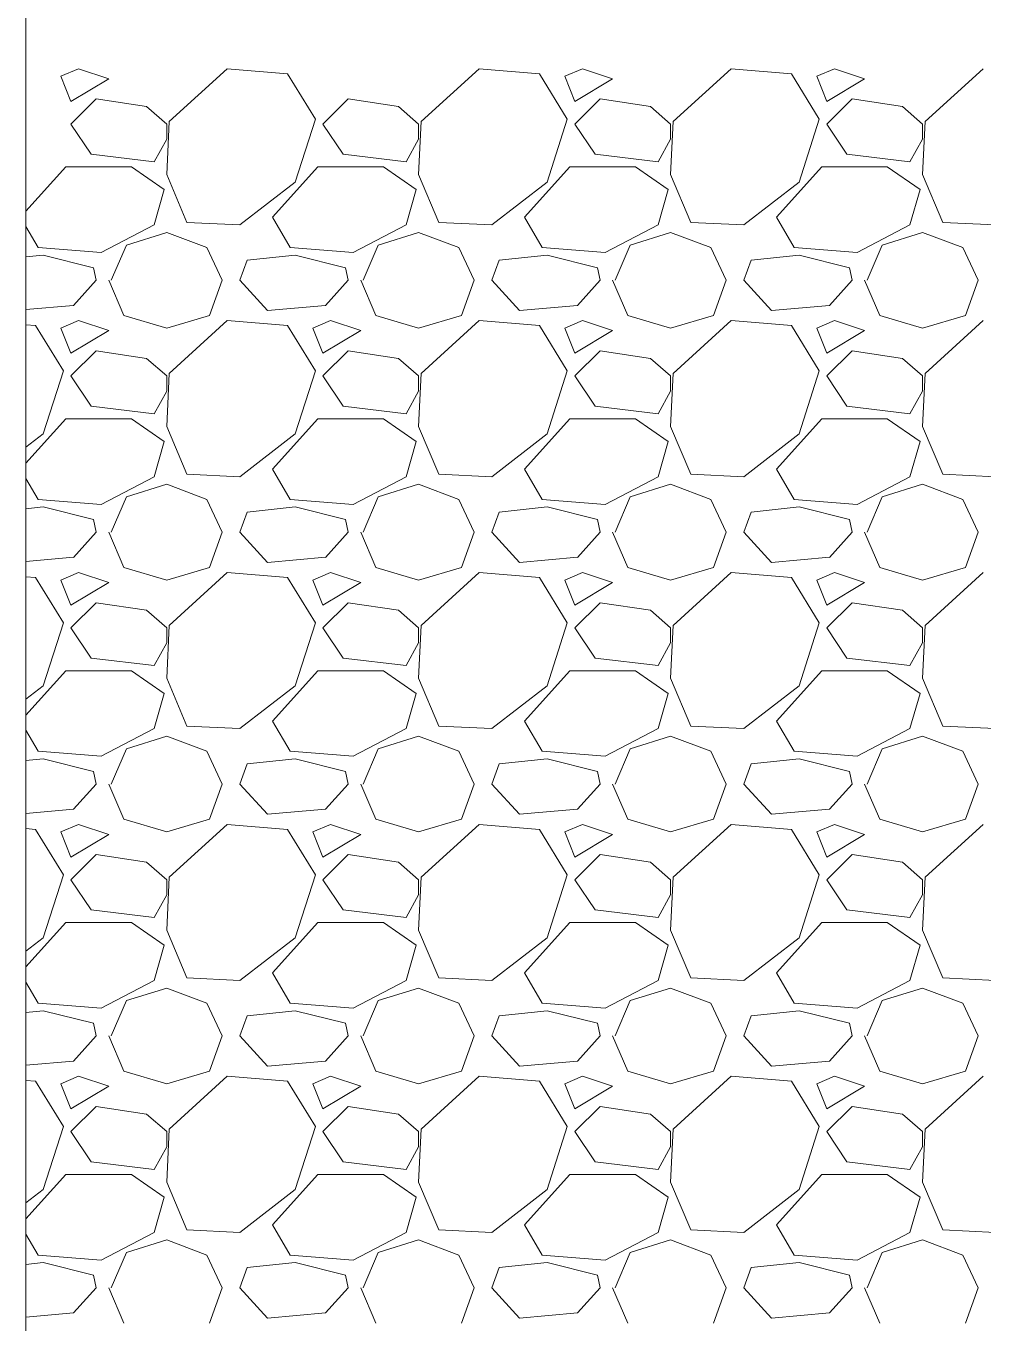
# Model space of a CAD drawing. Header units: millimetres. Extents: x 19901 to 59163, y 13732 to 30178.
# Drawn here: x 41944.6 to 41992.8, y 27197.8 to 27263.2 of the extents above; entities that cross this region are included whole.
import ezdxf

# ---------------------------------------------------------------- set-up
doc = ezdxf.new("R2010")
doc.units = ezdxf.units.MM
doc.layers.add('A-FURN', color=8, linetype='Continuous', lineweight=13)
doc.layers.add('Wall', color=255, linetype='Continuous', lineweight=20)

msp = doc.modelspace()

# ---------------------------------------------------------------- linework, layer by layer
at = {"layer": 'A-FURN', "linetype": 'Continuous'}
for p, q in [((41947.256, 27261.054), (41946.367, 27260.673)), ((41946.367, 27260.673), (41946.875, 27259.403)), ((41946.875, 27259.403), (41948.78, 27260.546)), ((41948.78, 27260.546), (41947.256, 27261.054)), ((41954.749, 27261.054), (41951.828, 27258.387)), ((41957.797, 27260.8), (41954.749, 27261.054)), ((41959.194, 27258.514), (41957.797, 27260.8)), ((41967.449, 27261.054), (41964.528, 27258.387)), ((41970.497, 27260.8), (41967.449, 27261.054)), ((41971.894, 27258.514), (41970.497, 27260.8)), ((41972.656, 27261.054), (41971.767, 27260.673)), ((41971.767, 27260.673), (41972.275, 27259.403)), ((41972.275, 27259.403), (41974.18, 27260.546)), ((41974.18, 27260.546), (41972.656, 27261.054)), ((41980.149, 27261.054), (41977.228, 27258.387)), ((41983.197, 27260.8), (41980.149, 27261.054)), ((41984.594, 27258.514), (41983.197, 27260.8)), ((41985.356, 27261.054), (41984.467, 27260.673)), ((41984.467, 27260.673), (41984.975, 27259.403)), ((41984.975, 27259.403), (41986.88, 27260.546)), ((41986.88, 27260.546), (41985.356, 27261.054)), ((41992.849, 27261.054), (41989.928, 27258.387)), ((41948.145, 27259.53), (41946.875, 27258.26)), ((41950.685, 27259.149), (41948.145, 27259.53)), ((41951.701, 27258.26), (41950.685, 27259.149)), ((41960.845, 27259.53), (41959.575, 27258.26)), ((41963.385, 27259.149), (41960.845, 27259.53)), ((41964.401, 27258.26), (41963.385, 27259.149)), ((41973.545, 27259.53), (41972.275, 27258.26)), ((41976.085, 27259.149), (41973.545, 27259.53)), ((41977.101, 27258.26), (41976.085, 27259.149)), ((41986.245, 27259.53), (41984.975, 27258.26)), ((41988.785, 27259.149), (41986.245, 27259.53)), ((41989.801, 27258.26), (41988.785, 27259.149)), ((41958.178, 27255.339), (41959.194, 27258.514)), ((41970.878, 27255.339), (41971.894, 27258.514)), ((41983.578, 27255.339), (41984.594, 27258.514)), ((41946.875, 27258.26), (41947.891, 27256.736)), ((41951.828, 27258.387), (41951.701, 27255.72)), ((41951.701, 27257.498), (41951.701, 27258.26)), ((41959.575, 27258.26), (41960.591, 27256.736)), ((41964.528, 27258.387), (41964.401, 27255.72)), ((41964.401, 27257.498), (41964.401, 27258.26)), ((41972.275, 27258.26), (41973.291, 27256.736)), ((41977.228, 27258.387), (41977.101, 27255.72)), ((41977.101, 27257.498), (41977.101, 27258.26)), ((41984.975, 27258.26), (41985.991, 27256.736)), ((41989.928, 27258.387), (41989.801, 27255.72)), ((41989.801, 27257.498), (41989.801, 27258.26)), ((41951.066, 27256.355), (41951.701, 27257.498)), ((41963.766, 27256.355), (41964.401, 27257.498)), ((41976.466, 27256.355), (41977.101, 27257.498)), ((41989.166, 27256.355), (41989.801, 27257.498)), ((41947.891, 27256.737), (41951.066, 27256.356)), ((41960.591, 27256.737), (41963.766, 27256.356)), ((41973.291, 27256.737), (41976.466, 27256.356)), ((41985.991, 27256.737), (41989.166, 27256.356)), ((41944.608, 27253.865), (41946.621, 27256.101)), ((41946.621, 27256.101), (41949.923, 27256.101)), ((41949.923, 27256.101), (41951.574, 27254.958)), ((41957.035, 27253.561), (41959.321, 27256.101)), ((41959.321, 27256.101), (41962.623, 27256.101)), ((41962.623, 27256.101), (41964.274, 27254.958)), ((41969.735, 27253.561), (41972.021, 27256.101)), ((41972.021, 27256.101), (41975.323, 27256.101)), ((41975.323, 27256.101), (41976.974, 27254.958)), ((41982.435, 27253.561), (41984.721, 27256.101)), ((41984.721, 27256.101), (41988.023, 27256.101)), ((41988.023, 27256.101), (41989.674, 27254.958)), ((41951.701, 27255.72), (41952.717, 27253.307)), ((41955.384, 27253.18), (41958.178, 27255.339)), ((41964.401, 27255.72), (41965.417, 27253.307)), ((41968.084, 27253.18), (41970.878, 27255.339)), ((41977.101, 27255.72), (41978.117, 27253.307)), ((41980.784, 27253.18), (41983.578, 27255.339)), ((41989.801, 27255.72), (41990.817, 27253.307)), ((41951.574, 27254.958), (41951.066, 27253.18)), ((41964.274, 27254.958), (41963.766, 27253.18)), ((41976.974, 27254.958), (41976.466, 27253.18)), ((41989.674, 27254.958), (41989.166, 27253.18)), ((41952.717, 27253.307), (41955.384, 27253.18)), ((41957.924, 27252.037), (41957.035, 27253.561)), ((41965.417, 27253.307), (41968.084, 27253.18)), ((41970.624, 27252.037), (41969.735, 27253.561)), ((41978.117, 27253.307), (41980.784, 27253.18)), ((41983.324, 27252.037), (41982.435, 27253.561)), ((41990.817, 27253.307), (41993.484, 27253.18)), ((41945.224, 27252.037), (41944.608, 27253.094)), ((41951.066, 27253.18), (41948.399, 27251.783)), ((41949.669, 27252.164), (41951.701, 27252.799)), ((41951.701, 27252.799), (41953.733, 27252.037)), ((41963.766, 27253.18), (41961.099, 27251.783)), ((41962.369, 27252.164), (41964.401, 27252.799)), ((41964.401, 27252.799), (41966.433, 27252.037)), ((41976.466, 27253.18), (41973.799, 27251.783)), ((41975.069, 27252.164), (41977.101, 27252.799)), ((41977.101, 27252.799), (41979.133, 27252.037)), ((41989.166, 27253.18), (41986.499, 27251.783)), ((41987.769, 27252.164), (41989.801, 27252.799)), ((41989.801, 27252.799), (41991.833, 27252.037)), ((41948.399, 27251.783), (41945.224, 27252.037)), ((41948.907, 27250.386), (41949.669, 27252.164)), ((41953.733, 27252.037), (41954.495, 27250.386)), ((41961.099, 27251.783), (41957.924, 27252.037)), ((41961.607, 27250.386), (41962.369, 27252.164)), ((41966.433, 27252.037), (41967.195, 27250.386)), ((41973.799, 27251.783), (41970.624, 27252.037)), ((41974.307, 27250.386), (41975.069, 27252.164)), ((41979.133, 27252.037), (41979.895, 27250.386)), ((41986.499, 27251.783), (41983.324, 27252.037)), ((41987.007, 27250.386), (41987.769, 27252.164)), ((41991.833, 27252.037), (41992.595, 27250.386)), ((41945.478, 27251.656), (41944.608, 27251.565)), ((41948.018, 27251.021), (41945.478, 27251.656)), ((41955.384, 27250.386), (41955.765, 27251.402)), ((41958.178, 27251.656), (41955.765, 27251.402)), ((41960.718, 27251.021), (41958.178, 27251.656)), ((41968.084, 27250.386), (41968.465, 27251.402)), ((41970.878, 27251.656), (41968.465, 27251.402)), ((41973.418, 27251.021), (41970.878, 27251.656)), ((41980.784, 27250.386), (41981.165, 27251.402)), ((41983.578, 27251.656), (41981.165, 27251.402)), ((41986.118, 27251.021), (41983.578, 27251.656)), ((41948.145, 27250.386), (41948.018, 27251.021)), ((41960.845, 27250.386), (41960.718, 27251.021)), ((41973.545, 27250.386), (41973.418, 27251.021)), ((41986.245, 27250.386), (41986.118, 27251.021)), ((41948.145, 27250.386), (41947.002, 27249.116)), ((41948.78, 27250.386), (41949.542, 27248.608)), ((41953.86, 27248.608), (41954.495, 27250.386)), ((41956.781, 27248.862), (41955.384, 27250.386)), ((41960.845, 27250.386), (41959.702, 27249.116)), ((41961.48, 27250.386), (41962.242, 27248.608)), ((41966.56, 27248.608), (41967.195, 27250.386)), ((41969.481, 27248.862), (41968.084, 27250.386)), ((41973.545, 27250.386), (41972.402, 27249.116)), ((41974.18, 27250.386), (41974.942, 27248.608)), ((41979.26, 27248.608), (41979.895, 27250.386)), ((41982.181, 27248.862), (41980.784, 27250.386)), ((41986.245, 27250.386), (41985.102, 27249.116)), ((41986.88, 27250.386), (41987.642, 27248.608)), ((41991.96, 27248.608), (41992.595, 27250.386)), ((41947.002, 27249.117), (41944.608, 27248.908)), ((41959.702, 27249.117), (41956.781, 27248.863)), ((41972.402, 27249.117), (41969.481, 27248.863)), ((41985.102, 27249.117), (41982.181, 27248.863)), ((41945.097, 27248.1), (41944.608, 27248.141)), ((41946.494, 27245.814), (41945.097, 27248.1)), ((41947.256, 27248.354), (41946.367, 27247.973)), ((41948.78, 27247.846), (41947.256, 27248.354)), ((41949.542, 27248.608), (41951.701, 27247.973)), ((41951.701, 27247.973), (41953.86, 27248.608)), ((41954.749, 27248.354), (41951.828, 27245.687)), ((41957.797, 27248.1), (41954.749, 27248.354)), ((41959.194, 27245.814), (41957.797, 27248.1)), ((41959.956, 27248.354), (41959.067, 27247.973)), ((41961.48, 27247.846), (41959.956, 27248.354)), ((41962.242, 27248.608), (41964.401, 27247.973)), ((41964.401, 27247.973), (41966.56, 27248.608)), ((41967.449, 27248.354), (41964.528, 27245.687)), ((41970.497, 27248.1), (41967.449, 27248.354)), ((41971.894, 27245.814), (41970.497, 27248.1)), ((41972.656, 27248.354), (41971.767, 27247.973)), ((41974.18, 27247.846), (41972.656, 27248.354)), ((41974.942, 27248.608), (41977.101, 27247.973)), ((41977.101, 27247.973), (41979.26, 27248.608)), ((41980.149, 27248.354), (41977.228, 27245.687)), ((41983.197, 27248.1), (41980.149, 27248.354)), ((41984.594, 27245.814), (41983.197, 27248.1)), ((41985.356, 27248.354), (41984.467, 27247.973)), ((41986.88, 27247.846), (41985.356, 27248.354)), ((41987.642, 27248.608), (41989.801, 27247.973)), ((41989.801, 27247.973), (41991.96, 27248.608)), ((41992.849, 27248.354), (41989.928, 27245.687)), ((41946.367, 27247.973), (41946.875, 27246.703)), ((41946.875, 27246.703), (41948.78, 27247.846)), ((41959.067, 27247.973), (41959.575, 27246.703)), ((41959.575, 27246.703), (41961.48, 27247.846)), ((41971.767, 27247.973), (41972.275, 27246.703)), ((41972.275, 27246.703), (41974.18, 27247.846)), ((41984.467, 27247.973), (41984.975, 27246.703)), ((41984.975, 27246.703), (41986.88, 27247.846)), ((41948.145, 27246.83), (41946.875, 27245.56)), ((41950.685, 27246.449), (41948.145, 27246.83)), ((41960.845, 27246.83), (41959.575, 27245.56)), ((41963.385, 27246.449), (41960.845, 27246.83)), ((41973.545, 27246.83), (41972.275, 27245.56)), ((41976.085, 27246.449), (41973.545, 27246.83)), ((41986.245, 27246.83), (41984.975, 27245.56)), ((41988.785, 27246.449), (41986.245, 27246.83)), ((41951.701, 27245.56), (41950.685, 27246.449)), ((41964.401, 27245.56), (41963.385, 27246.449)), ((41977.101, 27245.56), (41976.085, 27246.449)), ((41989.801, 27245.56), (41988.785, 27246.449)), ((41945.478, 27242.639), (41946.494, 27245.814)), ((41946.875, 27245.56), (41947.891, 27244.036)), ((41951.828, 27245.687), (41951.701, 27243.02)), ((41951.701, 27244.798), (41951.701, 27245.56)), ((41958.178, 27242.639), (41959.194, 27245.814)), ((41959.575, 27245.56), (41960.591, 27244.036)), ((41964.528, 27245.687), (41964.401, 27243.02)), ((41964.401, 27244.798), (41964.401, 27245.56)), ((41970.878, 27242.639), (41971.894, 27245.814)), ((41972.275, 27245.56), (41973.291, 27244.036)), ((41977.228, 27245.687), (41977.101, 27243.02)), ((41977.101, 27244.798), (41977.101, 27245.56)), ((41983.578, 27242.639), (41984.594, 27245.814)), ((41984.975, 27245.56), (41985.991, 27244.036)), ((41989.928, 27245.687), (41989.801, 27243.02)), ((41989.801, 27244.798), (41989.801, 27245.56)), ((41951.066, 27243.655), (41951.701, 27244.798)), ((41963.766, 27243.655), (41964.401, 27244.798)), ((41976.466, 27243.655), (41977.101, 27244.798)), ((41989.166, 27243.655), (41989.801, 27244.798)), ((41947.891, 27244.037), (41951.066, 27243.656)), ((41960.591, 27244.037), (41963.766, 27243.656)), ((41973.291, 27244.037), (41976.466, 27243.656)), ((41985.991, 27244.037), (41989.166, 27243.656)), ((41944.608, 27241.165), (41946.621, 27243.401)), ((41946.621, 27243.401), (41949.923, 27243.401)), ((41949.923, 27243.401), (41951.574, 27242.258)), ((41951.701, 27243.02), (41952.717, 27240.607)), ((41957.035, 27240.861), (41959.321, 27243.401)), ((41959.321, 27243.401), (41962.623, 27243.401)), ((41962.623, 27243.401), (41964.274, 27242.258)), ((41964.401, 27243.02), (41965.417, 27240.607)), ((41969.735, 27240.861), (41972.021, 27243.401)), ((41972.021, 27243.401), (41975.323, 27243.401)), ((41975.323, 27243.401), (41976.974, 27242.258)), ((41977.101, 27243.02), (41978.117, 27240.607)), ((41982.435, 27240.861), (41984.721, 27243.401)), ((41984.721, 27243.401), (41988.023, 27243.401)), ((41988.023, 27243.401), (41989.674, 27242.258)), ((41989.801, 27243.02), (41990.817, 27240.607)), ((41944.608, 27241.967), (41945.478, 27242.639)), ((41951.574, 27242.258), (41951.066, 27240.48)), ((41955.384, 27240.48), (41958.178, 27242.639)), ((41964.274, 27242.258), (41963.766, 27240.48)), ((41968.084, 27240.48), (41970.878, 27242.639)), ((41976.974, 27242.258), (41976.466, 27240.48)), ((41980.784, 27240.48), (41983.578, 27242.639)), ((41989.674, 27242.258), (41989.166, 27240.48)), ((41957.924, 27239.337), (41957.035, 27240.861)), ((41970.624, 27239.337), (41969.735, 27240.861)), ((41983.324, 27239.337), (41982.435, 27240.861)), ((41945.224, 27239.337), (41944.608, 27240.394)), ((41951.066, 27240.48), (41948.399, 27239.083)), ((41952.717, 27240.607), (41955.384, 27240.48)), ((41963.766, 27240.48), (41961.099, 27239.083)), ((41965.417, 27240.607), (41968.084, 27240.48)), ((41976.466, 27240.48), (41973.799, 27239.083)), ((41978.117, 27240.607), (41980.784, 27240.48)), ((41989.166, 27240.48), (41986.499, 27239.083)), ((41990.817, 27240.607), (41993.484, 27240.48)), ((41949.669, 27239.464), (41951.701, 27240.099)), ((41951.701, 27240.099), (41953.733, 27239.337)), ((41962.369, 27239.464), (41964.401, 27240.099)), ((41964.401, 27240.099), (41966.433, 27239.337)), ((41975.069, 27239.464), (41977.101, 27240.099)), ((41977.101, 27240.099), (41979.133, 27239.337)), ((41987.769, 27239.464), (41989.801, 27240.099)), ((41989.801, 27240.099), (41991.833, 27239.337)), ((41945.478, 27238.956), (41944.608, 27238.865)), ((41948.399, 27239.083), (41945.224, 27239.337)), ((41948.018, 27238.321), (41945.478, 27238.956)), ((41948.907, 27237.686), (41949.669, 27239.464)), ((41953.733, 27239.337), (41954.495, 27237.686)), ((41958.178, 27238.956), (41955.765, 27238.702)), ((41961.099, 27239.083), (41957.924, 27239.337)), ((41960.718, 27238.321), (41958.178, 27238.956)), ((41961.607, 27237.686), (41962.369, 27239.464)), ((41966.433, 27239.337), (41967.195, 27237.686)), ((41970.878, 27238.956), (41968.465, 27238.702)), ((41973.799, 27239.083), (41970.624, 27239.337)), ((41973.418, 27238.321), (41970.878, 27238.956)), ((41974.307, 27237.686), (41975.069, 27239.464)), ((41979.133, 27239.337), (41979.895, 27237.686)), ((41983.578, 27238.956), (41981.165, 27238.702)), ((41986.499, 27239.083), (41983.324, 27239.337)), ((41986.118, 27238.321), (41983.578, 27238.956)), ((41987.007, 27237.686), (41987.769, 27239.464)), ((41991.833, 27239.337), (41992.595, 27237.686)), ((41948.145, 27237.686), (41948.018, 27238.321)), ((41955.384, 27237.686), (41955.765, 27238.702)), ((41960.845, 27237.686), (41960.718, 27238.321)), ((41968.084, 27237.686), (41968.465, 27238.702)), ((41973.545, 27237.686), (41973.418, 27238.321)), ((41980.784, 27237.686), (41981.165, 27238.702)), ((41986.245, 27237.686), (41986.118, 27238.321)), ((41948.145, 27237.686), (41947.002, 27236.416)), ((41948.78, 27237.686), (41949.542, 27235.908)), ((41953.86, 27235.908), (41954.495, 27237.686)), ((41956.781, 27236.162), (41955.384, 27237.686)), ((41960.845, 27237.686), (41959.702, 27236.416)), ((41961.48, 27237.686), (41962.242, 27235.908)), ((41966.56, 27235.908), (41967.195, 27237.686)), ((41969.481, 27236.162), (41968.084, 27237.686)), ((41973.545, 27237.686), (41972.402, 27236.416)), ((41974.18, 27237.686), (41974.942, 27235.908)), ((41979.26, 27235.908), (41979.895, 27237.686)), ((41982.181, 27236.162), (41980.784, 27237.686)), ((41986.245, 27237.686), (41985.102, 27236.416)), ((41986.88, 27237.686), (41987.642, 27235.908)), ((41991.96, 27235.908), (41992.595, 27237.686)), ((41947.002, 27236.417), (41944.608, 27236.208)), ((41959.702, 27236.417), (41956.781, 27236.163)), ((41972.402, 27236.417), (41969.481, 27236.163)), ((41985.102, 27236.417), (41982.181, 27236.163)), ((41947.256, 27235.654), (41946.367, 27235.273)), ((41948.78, 27235.146), (41947.256, 27235.654)), ((41949.542, 27235.908), (41951.701, 27235.273)), ((41951.701, 27235.273), (41953.86, 27235.908)), ((41954.749, 27235.654), (41951.828, 27232.987)), ((41957.797, 27235.4), (41954.749, 27235.654)), ((41959.956, 27235.654), (41959.067, 27235.273)), ((41961.48, 27235.146), (41959.956, 27235.654)), ((41962.242, 27235.908), (41964.401, 27235.273)), ((41964.401, 27235.273), (41966.56, 27235.908)), ((41967.449, 27235.654), (41964.528, 27232.987)), ((41970.497, 27235.4), (41967.449, 27235.654)), ((41972.656, 27235.654), (41971.767, 27235.273)), ((41974.18, 27235.146), (41972.656, 27235.654)), ((41974.942, 27235.908), (41977.101, 27235.273)), ((41977.101, 27235.273), (41979.26, 27235.908)), ((41980.149, 27235.654), (41977.228, 27232.987)), ((41983.197, 27235.4), (41980.149, 27235.654)), ((41985.356, 27235.654), (41984.467, 27235.273)), ((41986.88, 27235.146), (41985.356, 27235.654)), ((41987.642, 27235.908), (41989.801, 27235.273)), ((41989.801, 27235.273), (41991.96, 27235.908)), ((41992.849, 27235.654), (41989.928, 27232.987)), ((41945.097, 27235.4), (41944.608, 27235.441)), ((41946.494, 27233.114), (41945.097, 27235.4)), ((41946.367, 27235.273), (41946.875, 27234.003)), ((41946.875, 27234.003), (41948.78, 27235.146)), ((41959.194, 27233.114), (41957.797, 27235.4)), ((41959.067, 27235.273), (41959.575, 27234.003)), ((41959.575, 27234.003), (41961.48, 27235.146)), ((41971.894, 27233.114), (41970.497, 27235.4)), ((41971.767, 27235.273), (41972.275, 27234.003)), ((41972.275, 27234.003), (41974.18, 27235.146)), ((41984.594, 27233.114), (41983.197, 27235.4)), ((41984.467, 27235.273), (41984.975, 27234.003)), ((41984.975, 27234.003), (41986.88, 27235.146)), ((41948.145, 27234.13), (41946.875, 27232.86)), ((41950.685, 27233.749), (41948.145, 27234.13)), ((41951.701, 27232.86), (41950.685, 27233.749)), ((41960.845, 27234.13), (41959.575, 27232.86)), ((41963.385, 27233.749), (41960.845, 27234.13)), ((41964.401, 27232.86), (41963.385, 27233.749)), ((41973.545, 27234.13), (41972.275, 27232.86)), ((41976.085, 27233.749), (41973.545, 27234.13)), ((41977.101, 27232.86), (41976.085, 27233.749)), ((41986.245, 27234.13), (41984.975, 27232.86)), ((41988.785, 27233.749), (41986.245, 27234.13)), ((41989.801, 27232.86), (41988.785, 27233.749)), ((41945.478, 27229.939), (41946.494, 27233.114)), ((41951.828, 27232.987), (41951.701, 27230.32)), ((41958.178, 27229.939), (41959.194, 27233.114)), ((41964.528, 27232.987), (41964.401, 27230.32)), ((41970.878, 27229.939), (41971.894, 27233.114)), ((41977.228, 27232.987), (41977.101, 27230.32)), ((41983.578, 27229.939), (41984.594, 27233.114)), ((41989.928, 27232.987), (41989.801, 27230.32)), ((41946.875, 27232.86), (41947.891, 27231.336)), ((41951.701, 27232.098), (41951.701, 27232.86)), ((41959.575, 27232.86), (41960.591, 27231.336)), ((41964.401, 27232.098), (41964.401, 27232.86)), ((41972.275, 27232.86), (41973.291, 27231.336)), ((41977.101, 27232.098), (41977.101, 27232.86)), ((41984.975, 27232.86), (41985.991, 27231.336)), ((41989.801, 27232.098), (41989.801, 27232.86)), ((41951.066, 27230.955), (41951.701, 27232.098)), ((41963.766, 27230.955), (41964.401, 27232.098)), ((41976.466, 27230.955), (41977.101, 27232.098)), ((41989.166, 27230.955), (41989.801, 27232.098)), ((41947.891, 27231.337), (41951.066, 27230.956)), ((41960.591, 27231.337), (41963.766, 27230.956)), ((41973.291, 27231.337), (41976.466, 27230.956)), ((41985.991, 27231.337), (41989.166, 27230.956)), ((41944.608, 27228.465), (41946.621, 27230.701)), ((41946.621, 27230.701), (41949.923, 27230.701)), ((41949.923, 27230.701), (41951.574, 27229.558)), ((41957.035, 27228.161), (41959.321, 27230.701)), ((41959.321, 27230.701), (41962.623, 27230.701)), ((41962.623, 27230.701), (41964.274, 27229.558)), ((41969.735, 27228.161), (41972.021, 27230.701)), ((41972.021, 27230.701), (41975.323, 27230.701)), ((41975.323, 27230.701), (41976.974, 27229.558)), ((41982.435, 27228.161), (41984.721, 27230.701)), ((41984.721, 27230.701), (41988.023, 27230.701)), ((41988.023, 27230.701), (41989.674, 27229.558)), ((41944.608, 27229.267), (41945.478, 27229.939)), ((41951.701, 27230.32), (41952.717, 27227.907)), ((41955.384, 27227.78), (41958.178, 27229.939)), ((41964.401, 27230.32), (41965.417, 27227.907)), ((41968.084, 27227.78), (41970.878, 27229.939)), ((41977.101, 27230.32), (41978.117, 27227.907)), ((41980.784, 27227.78), (41983.578, 27229.939)), ((41989.801, 27230.32), (41990.817, 27227.907)), ((41951.574, 27229.558), (41951.066, 27227.78)), ((41964.274, 27229.558), (41963.766, 27227.78)), ((41976.974, 27229.558), (41976.466, 27227.78)), ((41989.674, 27229.558), (41989.166, 27227.78)), ((41951.066, 27227.78), (41948.399, 27226.383)), ((41952.717, 27227.907), (41955.384, 27227.78)), ((41957.924, 27226.637), (41957.035, 27228.161)), ((41963.766, 27227.78), (41961.099, 27226.383)), ((41965.417, 27227.907), (41968.084, 27227.78)), ((41970.624, 27226.637), (41969.735, 27228.161)), ((41976.466, 27227.78), (41973.799, 27226.383)), ((41978.117, 27227.907), (41980.784, 27227.78)), ((41983.324, 27226.637), (41982.435, 27228.161)), ((41989.166, 27227.78), (41986.499, 27226.383)), ((41990.817, 27227.907), (41993.484, 27227.78)), ((41945.224, 27226.637), (41944.608, 27227.694)), ((41949.669, 27226.764), (41951.701, 27227.399)), ((41951.701, 27227.399), (41953.733, 27226.637)), ((41962.369, 27226.764), (41964.401, 27227.399)), ((41964.401, 27227.399), (41966.433, 27226.637)), ((41975.069, 27226.764), (41977.101, 27227.399)), ((41977.101, 27227.399), (41979.133, 27226.637)), ((41987.769, 27226.764), (41989.801, 27227.399)), ((41989.801, 27227.399), (41991.833, 27226.637)), ((41948.399, 27226.383), (41945.224, 27226.637)), ((41948.907, 27224.986), (41949.669, 27226.764)), ((41953.733, 27226.637), (41954.495, 27224.986)), ((41961.099, 27226.383), (41957.924, 27226.637)), ((41961.607, 27224.986), (41962.369, 27226.764)), ((41966.433, 27226.637), (41967.195, 27224.986)), ((41973.799, 27226.383), (41970.624, 27226.637)), ((41974.307, 27224.986), (41975.069, 27226.764)), ((41979.133, 27226.637), (41979.895, 27224.986)), ((41986.499, 27226.383), (41983.324, 27226.637)), ((41987.007, 27224.986), (41987.769, 27226.764)), ((41991.833, 27226.637), (41992.595, 27224.986)), ((41945.478, 27226.256), (41944.608, 27226.165)), ((41948.018, 27225.621), (41945.478, 27226.256)), ((41955.384, 27224.986), (41955.765, 27226.002)), ((41958.178, 27226.256), (41955.765, 27226.002)), ((41960.718, 27225.621), (41958.178, 27226.256)), ((41968.084, 27224.986), (41968.465, 27226.002)), ((41970.878, 27226.256), (41968.465, 27226.002)), ((41973.418, 27225.621), (41970.878, 27226.256)), ((41980.784, 27224.986), (41981.165, 27226.002)), ((41983.578, 27226.256), (41981.165, 27226.002)), ((41986.118, 27225.621), (41983.578, 27226.256)), ((41948.145, 27224.986), (41948.018, 27225.621)), ((41960.845, 27224.986), (41960.718, 27225.621)), ((41973.545, 27224.986), (41973.418, 27225.621)), ((41986.245, 27224.986), (41986.118, 27225.621)), ((41948.145, 27224.986), (41947.002, 27223.716)), ((41948.78, 27224.986), (41949.542, 27223.208)), ((41953.86, 27223.208), (41954.495, 27224.986)), ((41956.781, 27223.462), (41955.384, 27224.986)), ((41960.845, 27224.986), (41959.702, 27223.716)), ((41961.48, 27224.986), (41962.242, 27223.208)), ((41966.56, 27223.208), (41967.195, 27224.986)), ((41969.481, 27223.462), (41968.084, 27224.986)), ((41973.545, 27224.986), (41972.402, 27223.716)), ((41974.18, 27224.986), (41974.942, 27223.208)), ((41979.26, 27223.208), (41979.895, 27224.986)), ((41982.181, 27223.462), (41980.784, 27224.986)), ((41986.245, 27224.986), (41985.102, 27223.716)), ((41986.88, 27224.986), (41987.642, 27223.208)), ((41991.96, 27223.208), (41992.595, 27224.986)), ((41947.002, 27223.717), (41944.608, 27223.508)), ((41949.542, 27223.208), (41951.701, 27222.573)), ((41951.701, 27222.573), (41953.86, 27223.208)), ((41959.702, 27223.717), (41956.781, 27223.463)), ((41962.242, 27223.208), (41964.401, 27222.573)), ((41964.401, 27222.573), (41966.56, 27223.208)), ((41972.402, 27223.717), (41969.481, 27223.463)), ((41974.942, 27223.208), (41977.101, 27222.573)), ((41977.101, 27222.573), (41979.26, 27223.208)), ((41985.102, 27223.717), (41982.181, 27223.463)), ((41987.642, 27223.208), (41989.801, 27222.573)), ((41989.801, 27222.573), (41991.96, 27223.208)), ((41945.097, 27222.7), (41944.608, 27222.741)), ((41946.494, 27220.414), (41945.097, 27222.7)), ((41947.256, 27222.954), (41946.367, 27222.573)), ((41946.367, 27222.573), (41946.875, 27221.303)), ((41948.78, 27222.446), (41947.256, 27222.954)), ((41954.749, 27222.954), (41951.828, 27220.287)), ((41957.797, 27222.7), (41954.749, 27222.954)), ((41959.194, 27220.414), (41957.797, 27222.7)), ((41959.956, 27222.954), (41959.067, 27222.573)), ((41959.067, 27222.573), (41959.575, 27221.303)), ((41961.48, 27222.446), (41959.956, 27222.954)), ((41967.449, 27222.954), (41964.528, 27220.287)), ((41970.497, 27222.7), (41967.449, 27222.954)), ((41971.894, 27220.414), (41970.497, 27222.7)), ((41972.656, 27222.954), (41971.767, 27222.573)), ((41971.767, 27222.573), (41972.275, 27221.303)), ((41974.18, 27222.446), (41972.656, 27222.954)), ((41980.149, 27222.954), (41977.228, 27220.287)), ((41983.197, 27222.7), (41980.149, 27222.954)), ((41984.594, 27220.414), (41983.197, 27222.7)), ((41985.356, 27222.954), (41984.467, 27222.573)), ((41984.467, 27222.573), (41984.975, 27221.303)), ((41986.88, 27222.446), (41985.356, 27222.954)), ((41992.849, 27222.954), (41989.928, 27220.287)), ((41946.875, 27221.303), (41948.78, 27222.446)), ((41959.575, 27221.303), (41961.48, 27222.446)), ((41972.275, 27221.303), (41974.18, 27222.446)), ((41984.975, 27221.303), (41986.88, 27222.446)), ((41948.145, 27221.43), (41946.875, 27220.16)), ((41950.685, 27221.049), (41948.145, 27221.43)), ((41960.845, 27221.43), (41959.575, 27220.16)), ((41963.385, 27221.049), (41960.845, 27221.43)), ((41973.545, 27221.43), (41972.275, 27220.16)), ((41976.085, 27221.049), (41973.545, 27221.43)), ((41986.245, 27221.43), (41984.975, 27220.16)), ((41988.785, 27221.049), (41986.245, 27221.43)), ((41951.701, 27220.16), (41950.685, 27221.049)), ((41964.401, 27220.16), (41963.385, 27221.049)), ((41977.101, 27220.16), (41976.085, 27221.049)), ((41989.801, 27220.16), (41988.785, 27221.049)), ((41945.478, 27217.239), (41946.494, 27220.414)), ((41946.875, 27220.16), (41947.891, 27218.636)), ((41951.828, 27220.287), (41951.701, 27217.62)), ((41951.701, 27219.398), (41951.701, 27220.16)), ((41958.178, 27217.239), (41959.194, 27220.414)), ((41959.575, 27220.16), (41960.591, 27218.636)), ((41964.528, 27220.287), (41964.401, 27217.62)), ((41964.401, 27219.398), (41964.401, 27220.16)), ((41970.878, 27217.239), (41971.894, 27220.414)), ((41972.275, 27220.16), (41973.291, 27218.636)), ((41977.228, 27220.287), (41977.101, 27217.62)), ((41977.101, 27219.398), (41977.101, 27220.16)), ((41983.578, 27217.239), (41984.594, 27220.414)), ((41984.975, 27220.16), (41985.991, 27218.636)), ((41989.928, 27220.287), (41989.801, 27217.62)), ((41989.801, 27219.398), (41989.801, 27220.16)), ((41951.066, 27218.255), (41951.701, 27219.398)), ((41963.766, 27218.255), (41964.401, 27219.398)), ((41976.466, 27218.255), (41977.101, 27219.398)), ((41989.166, 27218.255), (41989.801, 27219.398)), ((41947.891, 27218.637), (41951.066, 27218.256)), ((41960.591, 27218.637), (41963.766, 27218.256)), ((41973.291, 27218.637), (41976.466, 27218.256)), ((41985.991, 27218.637), (41989.166, 27218.256)), ((41944.608, 27215.765), (41946.621, 27218.001)), ((41946.621, 27218.001), (41949.923, 27218.001)), ((41949.923, 27218.001), (41951.574, 27216.858)), ((41957.035, 27215.461), (41959.321, 27218.001)), ((41959.321, 27218.001), (41962.623, 27218.001)), ((41962.623, 27218.001), (41964.274, 27216.858)), ((41969.735, 27215.461), (41972.021, 27218.001)), ((41972.021, 27218.001), (41975.323, 27218.001)), ((41975.323, 27218.001), (41976.974, 27216.858)), ((41982.435, 27215.461), (41984.721, 27218.001)), ((41984.721, 27218.001), (41988.023, 27218.001)), ((41988.023, 27218.001), (41989.674, 27216.858)), ((41951.701, 27217.62), (41952.717, 27215.207)), ((41964.401, 27217.62), (41965.417, 27215.207)), ((41977.101, 27217.62), (41978.117, 27215.207)), ((41989.801, 27217.62), (41990.817, 27215.207)), ((41944.608, 27216.567), (41945.478, 27217.239)), ((41951.574, 27216.858), (41951.066, 27215.08)), ((41955.384, 27215.08), (41958.178, 27217.239)), ((41964.274, 27216.858), (41963.766, 27215.08)), ((41968.084, 27215.08), (41970.878, 27217.239)), ((41976.974, 27216.858), (41976.466, 27215.08)), ((41980.784, 27215.08), (41983.578, 27217.239)), ((41989.674, 27216.858), (41989.166, 27215.08)), ((41957.924, 27213.937), (41957.035, 27215.461)), ((41970.624, 27213.937), (41969.735, 27215.461)), ((41983.324, 27213.937), (41982.435, 27215.461)), ((41945.224, 27213.937), (41944.608, 27214.994)), ((41951.066, 27215.08), (41948.399, 27213.683)), ((41949.669, 27214.064), (41951.701, 27214.699)), ((41951.701, 27214.699), (41953.733, 27213.937)), ((41952.717, 27215.207), (41955.384, 27215.08)), ((41963.766, 27215.08), (41961.099, 27213.683)), ((41962.369, 27214.064), (41964.401, 27214.699)), ((41964.401, 27214.699), (41966.433, 27213.937)), ((41965.417, 27215.207), (41968.084, 27215.08)), ((41976.466, 27215.08), (41973.799, 27213.683)), ((41975.069, 27214.064), (41977.101, 27214.699)), ((41977.101, 27214.699), (41979.133, 27213.937)), ((41978.117, 27215.207), (41980.784, 27215.08)), ((41989.166, 27215.08), (41986.499, 27213.683)), ((41987.769, 27214.064), (41989.801, 27214.699)), ((41989.801, 27214.699), (41991.833, 27213.937)), ((41990.817, 27215.207), (41993.484, 27215.08)), ((41948.907, 27212.286), (41949.669, 27214.064)), ((41961.607, 27212.286), (41962.369, 27214.064)), ((41974.307, 27212.286), (41975.069, 27214.064)), ((41987.007, 27212.286), (41987.769, 27214.064)), ((41945.478, 27213.556), (41944.608, 27213.465)), ((41948.399, 27213.683), (41945.224, 27213.937)), ((41948.018, 27212.921), (41945.478, 27213.556)), ((41953.733, 27213.937), (41954.495, 27212.286)), ((41958.178, 27213.556), (41955.765, 27213.302)), ((41961.099, 27213.683), (41957.924, 27213.937)), ((41960.718, 27212.921), (41958.178, 27213.556)), ((41966.433, 27213.937), (41967.195, 27212.286)), ((41970.878, 27213.556), (41968.465, 27213.302)), ((41973.799, 27213.683), (41970.624, 27213.937)), ((41973.418, 27212.921), (41970.878, 27213.556)), ((41979.133, 27213.937), (41979.895, 27212.286)), ((41983.578, 27213.556), (41981.165, 27213.302)), ((41986.499, 27213.683), (41983.324, 27213.937)), ((41986.118, 27212.921), (41983.578, 27213.556)), ((41991.833, 27213.937), (41992.595, 27212.286)), ((41948.145, 27212.286), (41948.018, 27212.921)), ((41955.384, 27212.286), (41955.765, 27213.302)), ((41960.845, 27212.286), (41960.718, 27212.921)), ((41968.084, 27212.286), (41968.465, 27213.302)), ((41973.545, 27212.286), (41973.418, 27212.921)), ((41980.784, 27212.286), (41981.165, 27213.302)), ((41986.245, 27212.286), (41986.118, 27212.921)), ((41948.145, 27212.286), (41947.002, 27211.016)), ((41948.78, 27212.286), (41949.542, 27210.508)), ((41953.86, 27210.508), (41954.495, 27212.286)), ((41956.781, 27210.762), (41955.384, 27212.286)), ((41960.845, 27212.286), (41959.702, 27211.016)), ((41961.48, 27212.286), (41962.242, 27210.508)), ((41966.56, 27210.508), (41967.195, 27212.286)), ((41969.481, 27210.762), (41968.084, 27212.286)), ((41973.545, 27212.286), (41972.402, 27211.016)), ((41974.18, 27212.286), (41974.942, 27210.508)), ((41979.26, 27210.508), (41979.895, 27212.286)), ((41982.181, 27210.762), (41980.784, 27212.286)), ((41986.245, 27212.286), (41985.102, 27211.016)), ((41986.88, 27212.286), (41987.642, 27210.508)), ((41991.96, 27210.508), (41992.595, 27212.286)), ((41947.002, 27211.017), (41944.608, 27210.808)), ((41959.702, 27211.017), (41956.781, 27210.763)), ((41972.402, 27211.017), (41969.481, 27210.763)), ((41985.102, 27211.017), (41982.181, 27210.763)), ((41947.256, 27210.254), (41946.367, 27209.873)), ((41948.78, 27209.746), (41947.256, 27210.254)), ((41949.542, 27210.508), (41951.701, 27209.873)), ((41951.701, 27209.873), (41953.86, 27210.508)), ((41954.749, 27210.254), (41951.828, 27207.587)), ((41957.797, 27210), (41954.749, 27210.254)), ((41959.956, 27210.254), (41959.067, 27209.873)), ((41961.48, 27209.746), (41959.956, 27210.254)), ((41962.242, 27210.508), (41964.401, 27209.873)), ((41964.401, 27209.873), (41966.56, 27210.508)), ((41967.449, 27210.254), (41964.528, 27207.587)), ((41970.497, 27210), (41967.449, 27210.254)), ((41972.656, 27210.254), (41971.767, 27209.873)), ((41974.18, 27209.746), (41972.656, 27210.254)), ((41974.942, 27210.508), (41977.101, 27209.873)), ((41977.101, 27209.873), (41979.26, 27210.508)), ((41980.149, 27210.254), (41977.228, 27207.587)), ((41983.197, 27210), (41980.149, 27210.254)), ((41985.356, 27210.254), (41984.467, 27209.873)), ((41986.88, 27209.746), (41985.356, 27210.254)), ((41987.642, 27210.508), (41989.801, 27209.873)), ((41989.801, 27209.873), (41991.96, 27210.508)), ((41992.849, 27210.254), (41989.928, 27207.587)), ((41945.097, 27210), (41944.608, 27210.041)), ((41946.494, 27207.714), (41945.097, 27210)), ((41946.367, 27209.873), (41946.875, 27208.603)), ((41946.875, 27208.603), (41948.78, 27209.746)), ((41959.194, 27207.714), (41957.797, 27210)), ((41959.067, 27209.873), (41959.575, 27208.603)), ((41959.575, 27208.603), (41961.48, 27209.746)), ((41971.894, 27207.714), (41970.497, 27210)), ((41971.767, 27209.873), (41972.275, 27208.603)), ((41972.275, 27208.603), (41974.18, 27209.746)), ((41984.594, 27207.714), (41983.197, 27210)), ((41984.467, 27209.873), (41984.975, 27208.603)), ((41984.975, 27208.603), (41986.88, 27209.746)), ((41948.145, 27208.73), (41946.875, 27207.46)), ((41950.685, 27208.349), (41948.145, 27208.73)), ((41951.701, 27207.46), (41950.685, 27208.349)), ((41960.845, 27208.73), (41959.575, 27207.46)), ((41963.385, 27208.349), (41960.845, 27208.73)), ((41964.401, 27207.46), (41963.385, 27208.349)), ((41973.545, 27208.73), (41972.275, 27207.46)), ((41976.085, 27208.349), (41973.545, 27208.73)), ((41977.101, 27207.46), (41976.085, 27208.349)), ((41986.245, 27208.73), (41984.975, 27207.46)), ((41988.785, 27208.349), (41986.245, 27208.73)), ((41989.801, 27207.46), (41988.785, 27208.349)), ((41945.478, 27204.539), (41946.494, 27207.714)), ((41946.875, 27207.46), (41947.891, 27205.936)), ((41951.828, 27207.587), (41951.701, 27204.92)), ((41951.701, 27206.698), (41951.701, 27207.46)), ((41958.178, 27204.539), (41959.194, 27207.714)), ((41959.575, 27207.46), (41960.591, 27205.936)), ((41964.528, 27207.587), (41964.401, 27204.92)), ((41964.401, 27206.698), (41964.401, 27207.46)), ((41970.878, 27204.539), (41971.894, 27207.714)), ((41972.275, 27207.46), (41973.291, 27205.936)), ((41977.228, 27207.587), (41977.101, 27204.92)), ((41977.101, 27206.698), (41977.101, 27207.46)), ((41983.578, 27204.539), (41984.594, 27207.714)), ((41984.975, 27207.46), (41985.991, 27205.936)), ((41989.928, 27207.587), (41989.801, 27204.92)), ((41989.801, 27206.698), (41989.801, 27207.46)), ((41951.066, 27205.555), (41951.701, 27206.698)), ((41963.766, 27205.555), (41964.401, 27206.698)), ((41976.466, 27205.555), (41977.101, 27206.698)), ((41989.166, 27205.555), (41989.801, 27206.698)), ((41947.891, 27205.937), (41951.066, 27205.556)), ((41960.591, 27205.937), (41963.766, 27205.556)), ((41973.291, 27205.937), (41976.466, 27205.556)), ((41985.991, 27205.937), (41989.166, 27205.556)), ((41944.608, 27203.065), (41946.621, 27205.301)), ((41946.621, 27205.301), (41949.923, 27205.301)), ((41949.923, 27205.301), (41951.574, 27204.158)), ((41951.701, 27204.92), (41952.717, 27202.507)), ((41957.035, 27202.761), (41959.321, 27205.301)), ((41959.321, 27205.301), (41962.623, 27205.301)), ((41962.623, 27205.301), (41964.274, 27204.158)), ((41964.401, 27204.92), (41965.417, 27202.507)), ((41969.735, 27202.761), (41972.021, 27205.301)), ((41972.021, 27205.301), (41975.323, 27205.301)), ((41975.323, 27205.301), (41976.974, 27204.158)), ((41977.101, 27204.92), (41978.117, 27202.507)), ((41982.435, 27202.761), (41984.721, 27205.301)), ((41984.721, 27205.301), (41988.023, 27205.301)), ((41988.023, 27205.301), (41989.674, 27204.158)), ((41989.801, 27204.92), (41990.817, 27202.507)), ((41944.608, 27203.867), (41945.478, 27204.539)), ((41955.384, 27202.38), (41958.178, 27204.539)), ((41968.084, 27202.38), (41970.878, 27204.539)), ((41980.784, 27202.38), (41983.578, 27204.539)), ((41951.574, 27204.158), (41951.066, 27202.38)), ((41964.274, 27204.158), (41963.766, 27202.38)), ((41976.974, 27204.158), (41976.466, 27202.38)), ((41989.674, 27204.158), (41989.166, 27202.38)), ((41945.224, 27201.237), (41944.608, 27202.294)), ((41951.066, 27202.38), (41948.399, 27200.983)), ((41952.717, 27202.507), (41955.384, 27202.38)), ((41957.924, 27201.237), (41957.035, 27202.761)), ((41963.766, 27202.38), (41961.099, 27200.983)), ((41965.417, 27202.507), (41968.084, 27202.38)), ((41970.624, 27201.237), (41969.735, 27202.761)), ((41976.466, 27202.38), (41973.799, 27200.983)), ((41978.117, 27202.507), (41980.784, 27202.38)), ((41983.324, 27201.237), (41982.435, 27202.761)), ((41989.166, 27202.38), (41986.499, 27200.983)), ((41990.817, 27202.507), (41993.484, 27202.38)), ((41949.669, 27201.364), (41951.701, 27201.999)), ((41951.701, 27201.999), (41953.733, 27201.237)), ((41962.369, 27201.364), (41964.401, 27201.999)), ((41964.401, 27201.999), (41966.433, 27201.237)), ((41975.069, 27201.364), (41977.101, 27201.999)), ((41977.101, 27201.999), (41979.133, 27201.237)), ((41987.769, 27201.364), (41989.801, 27201.999)), ((41989.801, 27201.999), (41991.833, 27201.237)), ((41948.399, 27200.983), (41945.224, 27201.237)), ((41948.907, 27199.586), (41949.669, 27201.364)), ((41953.733, 27201.237), (41954.495, 27199.586)), ((41961.099, 27200.983), (41957.924, 27201.237)), ((41961.607, 27199.586), (41962.369, 27201.364)), ((41966.433, 27201.237), (41967.195, 27199.586)), ((41973.799, 27200.983), (41970.624, 27201.237)), ((41974.307, 27199.586), (41975.069, 27201.364)), ((41979.133, 27201.237), (41979.895, 27199.586)), ((41986.499, 27200.983), (41983.324, 27201.237)), ((41987.007, 27199.586), (41987.769, 27201.364)), ((41991.833, 27201.237), (41992.595, 27199.586)), ((41945.478, 27200.856), (41944.608, 27200.765)), ((41948.018, 27200.221), (41945.478, 27200.856)), ((41955.384, 27199.586), (41955.765, 27200.602)), ((41958.178, 27200.856), (41955.765, 27200.602)), ((41960.718, 27200.221), (41958.178, 27200.856)), ((41968.084, 27199.586), (41968.465, 27200.602)), ((41970.878, 27200.856), (41968.465, 27200.602)), ((41973.418, 27200.221), (41970.878, 27200.856)), ((41980.784, 27199.586), (41981.165, 27200.602)), ((41983.578, 27200.856), (41981.165, 27200.602)), ((41986.118, 27200.221), (41983.578, 27200.856)), ((41948.145, 27199.586), (41948.018, 27200.221)), ((41960.845, 27199.586), (41960.718, 27200.221)), ((41973.545, 27199.586), (41973.418, 27200.221)), ((41986.245, 27199.586), (41986.118, 27200.221)), ((41948.145, 27199.586), (41947.002, 27198.316)), ((41948.78, 27199.586), (41949.542, 27197.808)), ((41953.86, 27197.808), (41954.495, 27199.586)), ((41956.781, 27198.062), (41955.384, 27199.586)), ((41960.845, 27199.586), (41959.702, 27198.316)), ((41961.48, 27199.586), (41962.242, 27197.808)), ((41966.56, 27197.808), (41967.195, 27199.586)), ((41969.481, 27198.062), (41968.084, 27199.586)), ((41973.545, 27199.586), (41972.402, 27198.316)), ((41974.18, 27199.586), (41974.942, 27197.808)), ((41979.26, 27197.808), (41979.895, 27199.586)), ((41982.181, 27198.062), (41980.784, 27199.586)), ((41986.245, 27199.586), (41985.102, 27198.316)), ((41986.88, 27199.586), (41987.642, 27197.808)), ((41991.96, 27197.808), (41992.595, 27199.586)), ((41947.002, 27198.317), (41944.608, 27198.108)), ((41959.702, 27198.317), (41956.781, 27198.063)), ((41972.402, 27198.317), (41969.481, 27198.063)), ((41985.102, 27198.317), (41982.181, 27198.063))]:
    msp.add_line(p, q, dxfattribs=at)
at = {"layer": 'Wall'}
msp.add_line((41944.608, 26849.801), (41944.608, 27349.801), dxfattribs=at)

doc.saveas('drawing.dxf')
